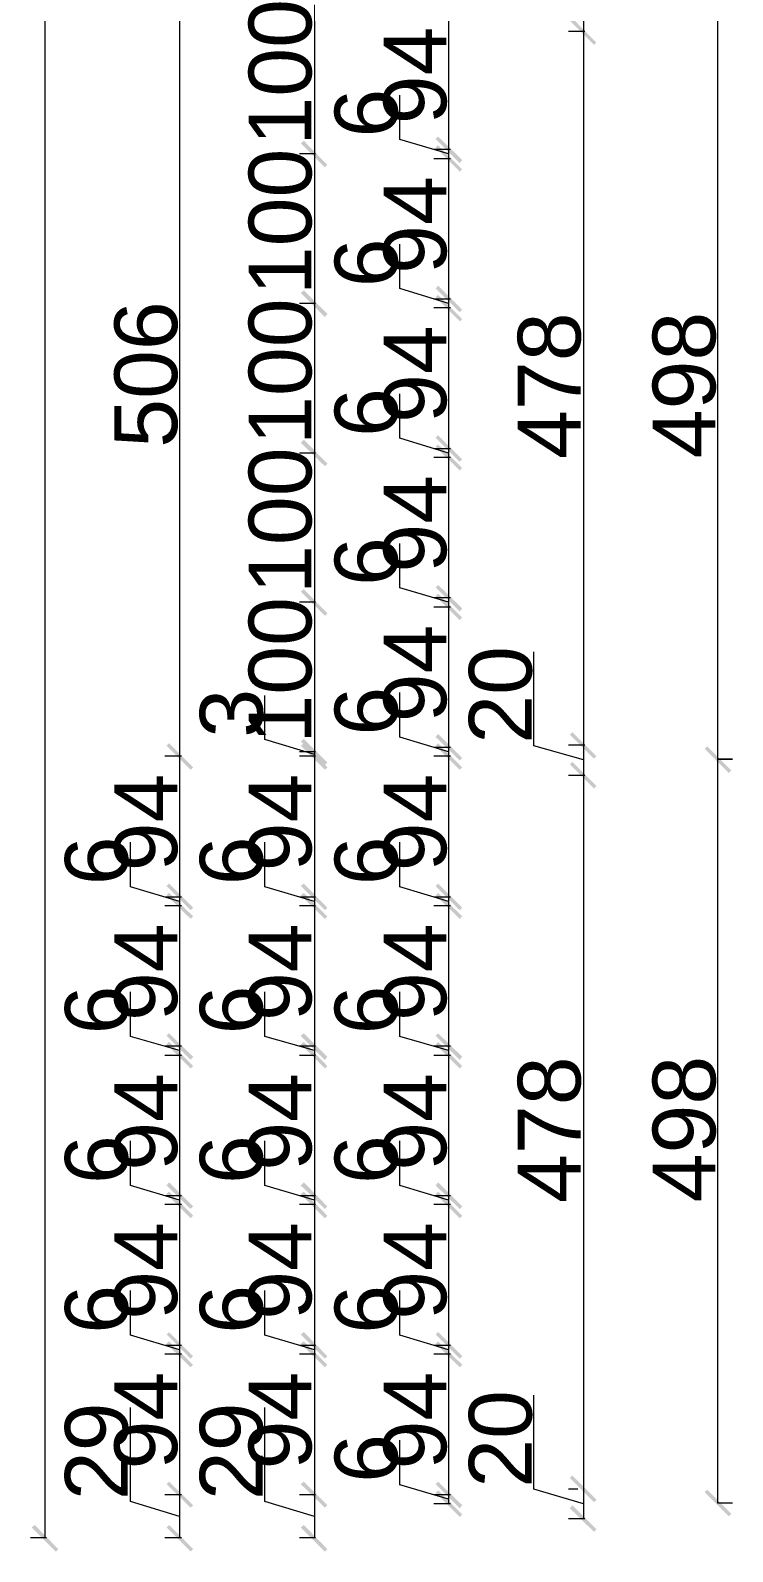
# Model space of a CAD drawing. Header units: centimetres. Extents: x 2816 to 28192, y 2553 to 18332.
# Drawn here: x 4828 to 6021, y 5302 to 7887 of the extents above; entities that cross this region are included whole.
import ezdxf

# ---------------------------------------------------------------- set-up
doc = ezdxf.new("R2010")
doc.units = ezdxf.units.CM
doc.layers.add('PDF_0', color=7, linetype='Continuous')
doc.layers.add('PDF_Dimenzionimi', color=7, linetype='Continuous')
doc.styles.add('PDF Arial', font='arial.ttf')

msp = doc.modelspace()

# ---------------------------------------------------------------- linework, layer by layer
at = {"layer": 'PDF_0', "transparency": 33554559}
for points in [[(5748.9, 7907.3), (5744.6, 7903.1), (5789.8, 7866.3)], [(5789.8, 7866.3), (5744.6, 7903.1), (5748.9, 7907.3)], [(5744.6, 7903.1), (5789.8, 7866.3), (5785.6, 7862.1)], [(5785.6, 7862.1), (5789.8, 7866.3), (5744.6, 7903.1)], [(5520.8, 7706.5), (5516.6, 7702.3), (5561.8, 7666.6)], [(5561.8, 7666.6), (5516.6, 7702.3), (5520.8, 7706.5)], [(5292.7, 7699.2), (5287.4, 7695), (5332.6, 7658.2)], [(5332.6, 7658.2), (5287.4, 7695), (5292.7, 7699.2)], [(5287.4, 7695), (5332.6, 7658.2), (5328.4, 7654)], [(5328.4, 7654), (5332.6, 7658.2), (5287.4, 7695)], [(5516.6, 7702.3), (5561.8, 7666.6), (5557.6, 7661.3)], [(5557.6, 7661.3), (5561.8, 7666.6), (5516.6, 7702.3)], [(5520.8, 7691.8), (5516.6, 7687.6), (5561.8, 7650.8)], [(5561.8, 7650.8), (5516.6, 7687.6), (5520.8, 7691.8)], [(5516.6, 7687.6), (5561.8, 7650.8), (5557.6, 7646.6)], [(5557.6, 7646.6), (5561.8, 7650.8), (5516.6, 7687.6)], [(5520.8, 7453.2), (5516.6, 7448), (5561.8, 7412.2)], [(5561.8, 7412.2), (5516.6, 7448), (5520.8, 7453.2)], [(5516.6, 7448), (5561.8, 7412.2), (5557.6, 7408)], [(5557.6, 7408), (5561.8, 7412.2), (5516.6, 7448)], [(5292.7, 7444.8), (5287.4, 7440.6), (5332.6, 7404.9)], [(5332.6, 7404.9), (5287.4, 7440.6), (5292.7, 7444.8)], [(5287.4, 7440.6), (5332.6, 7404.9), (5328.4, 7399.6)], [(5328.4, 7399.6), (5332.6, 7404.9), (5287.4, 7440.6)], [(5520.8, 7437.5), (5516.6, 7433.3), (5561.8, 7396.5)], [(5561.8, 7396.5), (5516.6, 7433.3), (5520.8, 7437.5)], [(5516.6, 7433.3), (5561.8, 7396.5), (5557.6, 7392.3)], [(5557.6, 7392.3), (5561.8, 7396.5), (5516.6, 7433.3)], [(5292.7, 7191.5), (5287.4, 7186.3), (5332.6, 7150.5)], [(5332.6, 7150.5), (5287.4, 7186.3), (5292.7, 7191.5)], [(5520.8, 7198.9), (5516.6, 7194.7), (5561.8, 7157.9)], [(5561.8, 7157.9), (5516.6, 7194.7), (5520.8, 7198.9)], [(5516.6, 7194.7), (5561.8, 7157.9), (5557.6, 7153.7)], [(5557.6, 7153.7), (5561.8, 7157.9), (5516.6, 7194.7)], [(5287.4, 7186.3), (5332.6, 7150.5), (5328.4, 7146.3)], [(5328.4, 7146.3), (5332.6, 7150.5), (5287.4, 7186.3)], [(5520.8, 7183.1), (5516.6, 7178.9), (5561.8, 7143.2)], [(5561.8, 7143.2), (5516.6, 7178.9), (5520.8, 7183.1)], [(5516.6, 7178.9), (5561.8, 7143.2), (5557.6, 7139)], [(5557.6, 7139), (5561.8, 7143.2), (5516.6, 7178.9)], [(5292.7, 6937.2), (5287.4, 6933), (5332.6, 6896.2)], [(5332.6, 6896.2), (5287.4, 6933), (5292.7, 6937.2)], [(5287.4, 6933), (5332.6, 6896.2), (5328.4, 6892)], [(5328.4, 6892), (5332.6, 6896.2), (5287.4, 6933)], [(5520.8, 6944.5), (5516.6, 6940.3), (5561.8, 6904.6)], [(5561.8, 6904.6), (5516.6, 6940.3), (5520.8, 6944.5)], [(5516.6, 6940.3), (5561.8, 6904.6), (5557.6, 6899.3)], [(5557.6, 6899.3), (5561.8, 6904.6), (5516.6, 6940.3)], [(5520.8, 6929.8), (5516.6, 6925.6), (5561.8, 6888.8)], [(5561.8, 6888.8), (5516.6, 6925.6), (5520.8, 6929.8)], [(5516.6, 6925.6), (5561.8, 6888.8), (5557.6, 6884.6)], [(5557.6, 6884.6), (5561.8, 6888.8), (5516.6, 6925.6)], [(5063.6, 6675.4), (5059.4, 6671.2), (5104.6, 6634.5)], [(5104.6, 6634.5), (5059.4, 6671.2), (5063.6, 6675.4)], [(5059.4, 6671.2), (5104.6, 6634.5), (5100.3, 6630.3)], [(5100.3, 6630.3), (5104.6, 6634.5), (5059.4, 6671.2)], [(5292.7, 6682.8), (5287.4, 6678.6), (5332.6, 6642.9)], [(5332.6, 6642.9), (5287.4, 6678.6), (5292.7, 6682.8)], [(5287.4, 6678.6), (5332.6, 6642.9), (5328.4, 6638.7)], [(5328.4, 6638.7), (5332.6, 6642.9), (5287.4, 6678.6)], [(5292.7, 6675.4), (5287.4, 6671.2), (5332.6, 6634.5)], [(5332.6, 6634.5), (5287.4, 6671.2), (5292.7, 6675.4)], [(5287.4, 6671.2), (5332.6, 6634.5), (5328.4, 6630.3)], [(5328.4, 6630.3), (5332.6, 6634.5), (5287.4, 6671.2)], [(5520.8, 6691.2), (5516.6, 6686), (5561.8, 6650.2)], [(5561.8, 6650.2), (5516.6, 6686), (5520.8, 6691.2)], [(5516.6, 6686), (5561.8, 6650.2), (5557.6, 6646)], [(5557.6, 6646), (5561.8, 6650.2), (5516.6, 6686)], [(5520.8, 6675.4), (5516.6, 6671.2), (5561.8, 6634.5)], [(5561.8, 6634.5), (5516.6, 6671.2), (5520.8, 6675.4)], [(5516.6, 6671.2), (5561.8, 6634.5), (5557.6, 6630.3)], [(5557.6, 6630.3), (5561.8, 6634.5), (5516.6, 6671.2)], [(5748.9, 6694.4), (5744.6, 6690.2), (5789.8, 6653.4)], [(5789.8, 6653.4), (5744.6, 6690.2), (5748.9, 6694.4)], [(5744.6, 6690.2), (5789.8, 6653.4), (5785.6, 6649.2)], [(5785.6, 6649.2), (5789.8, 6653.4), (5744.6, 6690.2)], [(5978, 6670.2), (5973.8, 6666), (6019, 6629.2)], [(6019, 6629.2), (5973.8, 6666), (5978, 6670.2)], [(5748.9, 6643.9), (5744.6, 6639.7), (5789.8, 6602.9)], [(5789.8, 6602.9), (5744.6, 6639.7), (5748.9, 6643.9)], [(5973.8, 6666), (6019, 6629.2), (6014.8, 6625)], [(6014.8, 6625), (6019, 6629.2), (5973.8, 6666)], [(5744.6, 6639.7), (5789.8, 6602.9), (5785.6, 6598.7)], [(5785.6, 6598.7), (5789.8, 6602.9), (5744.6, 6639.7)], [(5063.6, 6436.9), (5059.4, 6432.7), (5104.6, 6395.9)], [(5104.6, 6395.9), (5059.4, 6432.7), (5063.6, 6436.9)], [(5059.4, 6432.7), (5104.6, 6395.9), (5100.3, 6391.7)], [(5100.3, 6391.7), (5104.6, 6395.9), (5059.4, 6432.7)], [(5063.6, 6421.1), (5059.4, 6416.9), (5104.6, 6381.2)], [(5104.6, 6381.2), (5059.4, 6416.9), (5063.6, 6421.1)], [(5059.4, 6416.9), (5104.6, 6381.2), (5100.3, 6376.9)], [(5100.3, 6376.9), (5104.6, 6381.2), (5059.4, 6416.9)], [(5292.7, 6436.9), (5287.4, 6432.7), (5332.6, 6395.9)], [(5332.6, 6395.9), (5287.4, 6432.7), (5292.7, 6436.9)], [(5287.4, 6432.7), (5332.6, 6395.9), (5328.4, 6391.7)], [(5328.4, 6391.7), (5332.6, 6395.9), (5287.4, 6432.7)], [(5292.7, 6421.1), (5287.4, 6416.9), (5332.6, 6381.2)], [(5332.6, 6381.2), (5287.4, 6416.9), (5292.7, 6421.1)], [(5287.4, 6416.9), (5332.6, 6381.2), (5328.4, 6376.9)], [(5328.4, 6376.9), (5332.6, 6381.2), (5287.4, 6416.9)], [(5520.8, 6436.9), (5516.6, 6432.7), (5561.8, 6395.9)], [(5561.8, 6395.9), (5516.6, 6432.7), (5520.8, 6436.9)], [(5516.6, 6432.7), (5561.8, 6395.9), (5557.6, 6391.7)], [(5557.6, 6391.7), (5561.8, 6395.9), (5516.6, 6432.7)], [(5520.8, 6421.1), (5516.6, 6416.9), (5561.8, 6381.2)], [(5561.8, 6381.2), (5516.6, 6416.9), (5520.8, 6421.1)], [(5516.6, 6416.9), (5561.8, 6381.2), (5557.6, 6376.9)], [(5557.6, 6376.9), (5561.8, 6381.2), (5516.6, 6416.9)], [(5063.6, 6182.5), (5059.4, 6178.3), (5104.6, 6142.6)], [(5104.6, 6142.6), (5059.4, 6178.3), (5063.6, 6182.5)], [(5292.7, 6182.5), (5287.4, 6178.3), (5332.6, 6142.6)], [(5332.6, 6142.6), (5287.4, 6178.3), (5292.7, 6182.5)], [(5520.8, 6182.5), (5516.6, 6178.3), (5561.8, 6142.6)], [(5561.8, 6142.6), (5516.6, 6178.3), (5520.8, 6182.5)], [(5059.4, 6178.3), (5104.6, 6142.6), (5100.3, 6137.3)], [(5100.3, 6137.3), (5104.6, 6142.6), (5059.4, 6178.3)], [(5063.6, 6167.8), (5059.4, 6163.6), (5104.6, 6126.8)], [(5104.6, 6126.8), (5059.4, 6163.6), (5063.6, 6167.8)], [(5059.4, 6163.6), (5104.6, 6126.8), (5100.3, 6122.6)], [(5100.3, 6122.6), (5104.6, 6126.8), (5059.4, 6163.6)], [(5287.4, 6178.3), (5332.6, 6142.6), (5328.4, 6137.3)], [(5328.4, 6137.3), (5332.6, 6142.6), (5287.4, 6178.3)], [(5292.7, 6167.8), (5287.4, 6163.6), (5332.6, 6126.8)], [(5332.6, 6126.8), (5287.4, 6163.6), (5292.7, 6167.8)], [(5287.4, 6163.6), (5332.6, 6126.8), (5328.4, 6122.6)], [(5328.4, 6122.6), (5332.6, 6126.8), (5287.4, 6163.6)], [(5516.6, 6178.3), (5561.8, 6142.6), (5557.6, 6137.3)], [(5557.6, 6137.3), (5561.8, 6142.6), (5516.6, 6178.3)], [(5520.8, 6167.8), (5516.6, 6163.6), (5561.8, 6126.8)], [(5561.8, 6126.8), (5516.6, 6163.6), (5520.8, 6167.8)], [(5516.6, 6163.6), (5561.8, 6126.8), (5557.6, 6122.6)], [(5557.6, 6122.6), (5561.8, 6126.8), (5516.6, 6163.6)], [(5063.6, 5929.2), (5059.4, 5923.9), (5104.6, 5888.2)], [(5104.6, 5888.2), (5059.4, 5923.9), (5063.6, 5929.2)], [(5059.4, 5923.9), (5104.6, 5888.2), (5100.3, 5884)], [(5100.3, 5884), (5104.6, 5888.2), (5059.4, 5923.9)], [(5292.7, 5929.2), (5287.4, 5923.9), (5332.6, 5888.2)], [(5332.6, 5888.2), (5287.4, 5923.9), (5292.7, 5929.2)], [(5287.4, 5923.9), (5332.6, 5888.2), (5328.4, 5884)], [(5328.4, 5884), (5332.6, 5888.2), (5287.4, 5923.9)], [(5520.8, 5929.2), (5516.6, 5923.9), (5561.8, 5888.2)], [(5561.8, 5888.2), (5516.6, 5923.9), (5520.8, 5929.2)], [(5516.6, 5923.9), (5561.8, 5888.2), (5557.6, 5884)], [(5557.6, 5884), (5561.8, 5888.2), (5516.6, 5923.9)], [(5063.6, 5913.4), (5059.4, 5909.2), (5104.6, 5872.4)], [(5104.6, 5872.4), (5059.4, 5909.2), (5063.6, 5913.4)], [(5059.4, 5909.2), (5104.6, 5872.4), (5100.3, 5868.2)], [(5100.3, 5868.2), (5104.6, 5872.4), (5059.4, 5909.2)], [(5292.7, 5913.4), (5287.4, 5909.2), (5332.6, 5872.4)], [(5332.6, 5872.4), (5287.4, 5909.2), (5292.7, 5913.4)], [(5287.4, 5909.2), (5332.6, 5872.4), (5328.4, 5868.2)], [(5328.4, 5868.2), (5332.6, 5872.4), (5287.4, 5909.2)], [(5520.8, 5913.4), (5516.6, 5909.2), (5561.8, 5872.4)], [(5561.8, 5872.4), (5516.6, 5909.2), (5520.8, 5913.4)], [(5516.6, 5909.2), (5561.8, 5872.4), (5557.6, 5868.2)], [(5557.6, 5868.2), (5561.8, 5872.4), (5516.6, 5909.2)], [(5063.6, 5674.8), (5059.4, 5670.6), (5104.6, 5633.8)], [(5104.6, 5633.8), (5059.4, 5670.6), (5063.6, 5674.8)], [(5059.4, 5670.6), (5104.6, 5633.8), (5100.3, 5629.6)], [(5100.3, 5629.6), (5104.6, 5633.8), (5059.4, 5670.6)], [(5292.7, 5674.8), (5287.4, 5670.6), (5332.6, 5633.8)], [(5332.6, 5633.8), (5287.4, 5670.6), (5292.7, 5674.8)], [(5287.4, 5670.6), (5332.6, 5633.8), (5328.4, 5629.6)], [(5328.4, 5629.6), (5332.6, 5633.8), (5287.4, 5670.6)], [(5520.8, 5674.8), (5516.6, 5670.6), (5561.8, 5633.8)], [(5561.8, 5633.8), (5516.6, 5670.6), (5520.8, 5674.8)], [(5516.6, 5670.6), (5561.8, 5633.8), (5557.6, 5629.6)], [(5557.6, 5629.6), (5561.8, 5633.8), (5516.6, 5670.6)], [(5063.6, 5659.1), (5059.4, 5654.9), (5104.6, 5619.1)], [(5104.6, 5619.1), (5059.4, 5654.9), (5063.6, 5659.1)], [(5059.4, 5654.9), (5104.6, 5619.1), (5100.3, 5614.9)], [(5100.3, 5614.9), (5104.6, 5619.1), (5059.4, 5654.9)], [(5292.7, 5659.1), (5287.4, 5654.9), (5332.6, 5619.1)], [(5332.6, 5619.1), (5287.4, 5654.9), (5292.7, 5659.1)], [(5287.4, 5654.9), (5332.6, 5619.1), (5328.4, 5614.9)], [(5328.4, 5614.9), (5332.6, 5619.1), (5287.4, 5654.9)], [(5520.8, 5659.1), (5516.6, 5654.9), (5561.8, 5619.1)], [(5561.8, 5619.1), (5516.6, 5654.9), (5520.8, 5659.1)], [(5516.6, 5654.9), (5561.8, 5619.1), (5557.6, 5614.9)], [(5557.6, 5614.9), (5561.8, 5619.1), (5516.6, 5654.9)], [(5748.9, 5431), (5744.6, 5426.8), (5789.8, 5390)], [(5789.8, 5390), (5744.6, 5426.8), (5748.9, 5431)], [(5063.6, 5420.5), (5059.4, 5416.3), (5104.6, 5380.5)], [(5104.6, 5380.5), (5059.4, 5416.3), (5063.6, 5420.5)], [(5059.4, 5416.3), (5104.6, 5380.5), (5100.3, 5376.3)], [(5100.3, 5376.3), (5104.6, 5380.5), (5059.4, 5416.3)], [(5292.7, 5420.5), (5287.4, 5416.3), (5332.6, 5380.5)], [(5332.6, 5380.5), (5287.4, 5416.3), (5292.7, 5420.5)], [(5287.4, 5416.3), (5332.6, 5380.5), (5328.4, 5376.3)], [(5328.4, 5376.3), (5332.6, 5380.5), (5287.4, 5416.3)], [(5520.8, 5420.5), (5516.6, 5416.3), (5561.8, 5380.5)], [(5561.8, 5380.5), (5516.6, 5416.3), (5520.8, 5420.5)], [(5516.6, 5416.3), (5561.8, 5380.5), (5557.6, 5375.3)], [(5557.6, 5375.3), (5561.8, 5380.5), (5516.6, 5416.3)], [(5520.8, 5405.8), (5516.6, 5401.6), (5561.8, 5364.8)], [(5744.6, 5426.8), (5789.8, 5390), (5785.6, 5385.8)], [(5785.6, 5385.8), (5789.8, 5390), (5744.6, 5426.8)], [(5978, 5406.8), (5973.8, 5402.6), (6019, 5365.8)], [(5516.6, 5401.6), (5561.8, 5364.8), (5557.6, 5360.6)], [(5748.9, 5380.5), (5744.6, 5375.3), (5789.8, 5339.5)], [(5973.8, 5402.6), (6019, 5365.8), (6014.8, 5361.6)], [(5744.6, 5375.3), (5789.8, 5339.5), (5785.6, 5335.3)], [(4835.5, 5346.9), (4830.2, 5342.7), (4875.4, 5305.9)], [(4830.2, 5342.7), (4875.4, 5305.9), (4871.2, 5301.7)], [(5063.6, 5346.9), (5059.4, 5342.7), (5104.6, 5305.9)], [(5059.4, 5342.7), (5104.6, 5305.9), (5100.3, 5301.7)], [(5292.7, 5346.9), (5287.4, 5342.7), (5332.6, 5305.9)], [(5287.4, 5342.7), (5332.6, 5305.9), (5328.4, 5301.7)]]:
    msp.add_solid(points, dxfattribs=at)
at = {"layer": 'PDF_Dimenzionimi', "lineweight": 0}
for points in [[(4853.3, 5324.8), (4853.3, 15550.6)], [(5081.4, 7937.8), (5081.4, 6653.4)], [(5310.6, 7930.4), (5310.6, 7677.1)], [(5538.6, 7923.1), (5538.6, 7684.5)], [(5767.8, 7935.7), (5767.8, 7885.2)], [(6021.1, 6648.1), (5995.9, 6648.1), (5995.9, 7911.5)], [(5769.9, 7885.2), (5742.5, 7885.2)], [(5769.9, 7885.2), (5742.5, 7885.2)], [(5767.8, 7885.2), (5767.8, 6672.3)], [(5538.6, 7677.1), (5455.6, 7701.3), (5455.6, 7777)], [(5541.8, 7684.5), (5513.4, 7684.5)], [(5541.8, 7684.5), (5513.4, 7684.5)], [(5538.6, 7684.5), (5538.6, 7668.7)], [(5312.7, 7677.1), (5285.3, 7677.1)], [(5312.7, 7677.1), (5285.3, 7677.1)], [(5310.6, 7677.1), (5310.6, 7422.8)], [(5541.8, 7668.7), (5513.4, 7668.7)], [(5541.8, 7668.7), (5513.4, 7668.7)], [(5538.6, 7668.7), (5538.6, 7430.1)], [(5538.6, 7422.8), (5455.6, 7448), (5455.6, 7523.7)], [(5312.7, 7422.8), (5285.3, 7422.8)], [(5312.7, 7422.8), (5285.3, 7422.8)], [(5310.6, 7422.8), (5310.6, 7168.4)], [(5541.8, 7430.1), (5513.4, 7430.1)], [(5541.8, 7430.1), (5513.4, 7430.1)], [(5538.6, 7430.1), (5538.6, 7415.4)], [(5541.8, 7415.4), (5513.4, 7415.4)], [(5541.8, 7415.4), (5513.4, 7415.4)], [(5538.6, 7415.4), (5538.6, 7175.8)], [(5538.6, 7168.4), (5455.6, 7193.6), (5455.6, 7269.3)], [(5312.7, 7168.4), (5285.3, 7168.4)], [(5312.7, 7168.4), (5285.3, 7168.4)], [(5310.6, 7168.4), (5310.6, 6915.1)], [(5541.8, 7175.8), (5513.4, 7175.8)], [(5541.8, 7175.8), (5513.4, 7175.8)], [(5541.8, 7161), (5513.4, 7161)], [(5541.8, 7161), (5513.4, 7161)], [(5538.6, 7175.8), (5538.6, 7161)], [(5538.6, 7161), (5538.6, 6922.4)], [(5538.6, 6915.1), (5455.6, 6939.3), (5455.6, 7014.9)], [(5312.7, 6915.1), (5285.3, 6915.1)], [(5312.7, 6915.1), (5285.3, 6915.1)], [(5310.6, 6915.1), (5310.6, 6660.7)], [(5541.8, 6922.4), (5513.4, 6922.4)], [(5541.8, 6922.4), (5513.4, 6922.4)], [(5541.8, 6906.7), (5513.4, 6906.7)], [(5541.8, 6906.7), (5513.4, 6906.7)], [(5538.6, 6922.4), (5538.6, 6906.7)], [(5538.6, 6906.7), (5538.6, 6668.1)], [(5767.8, 6647.1), (5683.7, 6671.2), (5683.7, 6831)], [(5310.6, 6656.5), (5226.5, 6681.8), (5226.5, 6756.4)], [(5538.6, 6660.7), (5455.6, 6686), (5455.6, 6761.6)], [(5769.9, 6672.3), (5742.5, 6672.3)], [(5769.9, 6672.3), (5742.5, 6672.3)], [(5767.8, 6672.3), (5767.8, 6620.8)], [(5084.6, 6653.4), (5056.2, 6653.4)], [(5084.6, 6653.4), (5056.2, 6653.4)], [(5081.4, 6653.4), (5081.4, 6413.7)], [(5312.7, 6660.7), (5285.3, 6660.7)], [(5312.7, 6660.7), (5285.3, 6660.7)], [(5312.7, 6653.4), (5285.3, 6653.4)], [(5312.7, 6653.4), (5285.3, 6653.4)], [(5310.6, 6660.7), (5310.6, 6653.4)], [(5310.6, 6653.4), (5310.6, 6413.7)], [(5541.8, 6668.1), (5513.4, 6668.1)], [(5541.8, 6668.1), (5513.4, 6668.1)], [(5541.8, 6653.4), (5513.4, 6653.4)], [(5541.8, 6653.4), (5513.4, 6653.4)], [(5538.6, 6668.1), (5538.6, 6653.4)], [(5538.6, 6653.4), (5538.6, 6413.7)], [(5995.9, 6648.1), (6021.1, 6648.1)], [(6021.1, 5383.7), (5995.9, 5383.7), (5995.9, 6648.1)], [(5769.9, 6620.8), (5742.5, 6620.8)], [(5769.9, 6620.8), (5742.5, 6620.8)], [(5767.8, 6620.8), (5767.8, 5407.9)], [(5081.4, 6406.4), (4998.4, 6431.6), (4998.4, 6507.3)], [(5310.6, 6406.4), (5226.5, 6431.6), (5226.5, 6507.3)], [(5538.6, 6406.4), (5455.6, 6431.6), (5455.6, 6507.3)], [(5084.6, 6413.7), (5056.2, 6413.7)], [(5084.6, 6413.7), (5056.2, 6413.7)], [(5081.4, 6413.7), (5081.4, 6399)], [(5312.7, 6413.7), (5285.3, 6413.7)], [(5312.7, 6413.7), (5285.3, 6413.7)], [(5310.6, 6413.7), (5310.6, 6399)], [(5541.8, 6413.7), (5513.4, 6413.7)], [(5541.8, 6413.7), (5513.4, 6413.7)], [(5538.6, 6413.7), (5538.6, 6399)], [(5084.6, 6399), (5056.2, 6399)], [(5084.6, 6399), (5056.2, 6399)], [(5081.4, 6399), (5081.4, 6160.4)], [(5312.7, 6399), (5285.3, 6399)], [(5312.7, 6399), (5285.3, 6399)], [(5310.6, 6399), (5310.6, 6160.4)], [(5541.8, 6399), (5513.4, 6399)], [(5541.8, 6399), (5513.4, 6399)], [(5538.6, 6399), (5538.6, 6160.4)], [(5081.4, 6153.1), (4998.4, 6177.2), (4998.4, 6252.9)], [(5310.6, 6153.1), (5226.5, 6177.2), (5226.5, 6252.9)], [(5538.6, 6153.1), (5455.6, 6177.2), (5455.6, 6252.9)], [(5084.6, 6160.4), (5056.2, 6160.4)], [(5084.6, 6160.4), (5056.2, 6160.4)], [(5081.4, 6160.4), (5081.4, 6144.7)], [(5312.7, 6160.4), (5285.3, 6160.4)], [(5312.7, 6160.4), (5285.3, 6160.4)], [(5310.6, 6160.4), (5310.6, 6144.7)], [(5541.8, 6160.4), (5513.4, 6160.4)], [(5541.8, 6160.4), (5513.4, 6160.4)], [(5538.6, 6160.4), (5538.6, 6144.7)], [(5084.6, 6144.7), (5056.2, 6144.7)], [(5084.6, 6144.7), (5056.2, 6144.7)], [(5081.4, 6144.7), (5081.4, 5906.1)], [(5312.7, 6144.7), (5285.3, 6144.7)], [(5312.7, 6144.7), (5285.3, 6144.7)], [(5310.6, 6144.7), (5310.6, 5906.1)], [(5541.8, 6144.7), (5513.4, 6144.7)], [(5541.8, 6144.7), (5513.4, 6144.7)], [(5538.6, 6144.7), (5538.6, 5906.1)], [(5081.4, 5898.7), (4998.4, 5923.9), (4998.4, 5999.6)], [(5310.6, 5898.7), (5226.5, 5923.9), (5226.5, 5999.6)], [(5538.6, 5898.7), (5455.6, 5923.9), (5455.6, 5999.6)], [(5084.6, 5906.1), (5056.2, 5906.1)], [(5084.6, 5906.1), (5056.2, 5906.1)], [(5081.4, 5906.1), (5081.4, 5891.4)], [(5312.7, 5906.1), (5285.3, 5906.1)], [(5312.7, 5906.1), (5285.3, 5906.1)], [(5310.6, 5906.1), (5310.6, 5891.4)], [(5541.8, 5906.1), (5513.4, 5906.1)], [(5541.8, 5906.1), (5513.4, 5906.1)], [(5538.6, 5906.1), (5538.6, 5891.4)], [(5084.6, 5891.4), (5056.2, 5891.4)], [(5084.6, 5891.4), (5056.2, 5891.4)], [(5081.4, 5891.4), (5081.4, 5651.7)], [(5312.7, 5891.4), (5285.3, 5891.4)], [(5312.7, 5891.4), (5285.3, 5891.4)], [(5310.6, 5891.4), (5310.6, 5651.7)], [(5541.8, 5891.4), (5513.4, 5891.4)], [(5541.8, 5891.4), (5513.4, 5891.4)], [(5538.6, 5891.4), (5538.6, 5651.7)], [(5081.4, 5644.4), (4998.4, 5669.6), (4998.4, 5745.3)], [(5310.6, 5644.4), (5226.5, 5669.6), (5226.5, 5745.3)], [(5538.6, 5644.4), (5455.6, 5669.6), (5455.6, 5745.3)], [(5084.6, 5651.7), (5056.2, 5651.7)], [(5084.6, 5651.7), (5056.2, 5651.7)], [(5084.6, 5637), (5056.2, 5637)], [(5084.6, 5637), (5056.2, 5637)], [(5081.4, 5651.7), (5081.4, 5637)], [(5081.4, 5637), (5081.4, 5398.4)], [(5312.7, 5651.7), (5285.3, 5651.7)], [(5312.7, 5651.7), (5285.3, 5651.7)], [(5312.7, 5637), (5285.3, 5637)], [(5312.7, 5637), (5285.3, 5637)], [(5310.6, 5651.7), (5310.6, 5637)], [(5310.6, 5637), (5310.6, 5398.4)], [(5541.8, 5651.7), (5513.4, 5651.7)], [(5541.8, 5651.7), (5513.4, 5651.7)], [(5541.8, 5637), (5513.4, 5637)], [(5541.8, 5637), (5513.4, 5637)], [(5538.6, 5651.7), (5538.6, 5637)], [(5538.6, 5637), (5538.6, 5398.4)], [(5767.8, 5382.6), (5683.7, 5407.9), (5683.7, 5567.6)], [(5081.4, 5361.6), (4998.4, 5386.8), (4998.4, 5546.6)], [(5310.6, 5361.6), (5226.5, 5386.8), (5226.5, 5546.6)], [(5538.6, 5391), (5455.6, 5415.2), (5455.6, 5490.9)], [(5758.3, 5407.9), (5742.5, 5407.9)], [(5758.3, 5407.9), (5742.5, 5407.9)], [(5767.8, 5407.9), (5767.8, 5357.4)], [(5084.6, 5398.4), (5056.2, 5398.4)], [(5084.6, 5398.4), (5056.2, 5398.4)], [(5081.4, 5398.4), (5081.4, 5324.8)], [(5312.7, 5398.4), (5285.3, 5398.4)], [(5312.7, 5398.4), (5285.3, 5398.4)], [(5310.6, 5398.4), (5310.6, 5324.8)], [(5541.8, 5398.4), (5513.4, 5398.4)], [(5541.8, 5398.4), (5513.4, 5398.4)], [(5541.8, 5382.6), (5513.4, 5382.6)], [(5538.6, 5398.4), (5538.6, 5382.6)], [(5769.9, 5357.4), (5742.5, 5357.4)], [(4855.4, 5324.8), (4828.1, 5324.8)], [(5084.6, 5324.8), (5056.2, 5324.8)], [(5312.7, 5324.8), (5285.3, 5324.8)]]:
    msp.add_lwpolyline(points, dxfattribs=at)

# ---------------------------------------------------------------- texts
at = {"layer": 'PDF_Dimenzionimi', "char_height": 106.681, "attachment_point": 7, "rotation": 90, "style": 'PDF Arial'}
for s, insert in [('\\W1.001159;100', (5307.1, 7691.2)), ('\\W1.000815;94', (5536.3, 7727.4)), ('\\W0.998941;6', (5453.2, 7704.8)), ('\\W1.001159;100', (5307.1, 7436.9)), ('\\W1.000815;94', (5536.3, 7473.1)), ('\\W0.998941;6', (5453.2, 7450.4)), ('\\W1.000592;506', (5079, 7177.7)), ('\\W1.001159;100', (5307.1, 7182.5)), ('\\W1.001014;478', (5764.3, 7158.7)), ('\\W1.001014;498', (5993.5, 7159.8)), ('\\W1.000815;94', (5536.3, 7219.8)), ('\\W0.998941;6', (5453.2, 7196.1)), ('\\W1.001159;100', (5307.1, 6929.2)), ('\\W1.000815;94', (5536.3, 6965.4)), ('\\W0.998941;6', (5453.2, 6942.8)), ('\\W1.001159;100', (5307.1, 6674.9)), ('\\W1.000815;94', (5536.3, 6711.1)), ('\\W1.000843;20', (5681.3, 6674.6)), ('\\W1.001289;3', (5224.2, 6684.9)), ('\\W0.998941;6', (5453.2, 6688.4)), ('\\W1.000815;94', (5079, 6457.8)), ('\\W1.000815;94', (5307.1, 6457.8)), ('\\W1.000815;94', (5536.3, 6457.8)), ('\\W0.998941;6', (4995, 6434.1)), ('\\W0.998941;6', (5224.1, 6434.1)), ('\\W0.998941;6', (5453.2, 6434.1)), ('\\W1.000815;94', (5079, 6203.4)), ('\\W1.000815;94', (5307.1, 6203.4)), ('\\W1.000815;94', (5536.3, 6203.4)), ('\\W0.998941;6', (4995, 6180.7)), ('\\W0.998941;6', (5224.1, 6180.7)), ('\\W0.998941;6', (5453.2, 6180.7)), ('\\W1.001014;478', (5764.3, 5894.3)), ('\\W1.001014;498', (5993.5, 5895.3)), ('\\W1.000815;94', (5079, 5949)), ('\\W1.000815;94', (5307.1, 5949)), ('\\W1.000815;94', (5536.3, 5949)), ('\\W0.998941;6', (4995, 5926.4)), ('\\W0.998941;6', (5224.1, 5926.4)), ('\\W0.998941;6', (5453.2, 5926.4)), ('\\W1.000815;94', (5079, 5695.7)), ('\\W1.000815;94', (5307.1, 5695.7)), ('\\W1.000815;94', (5536.3, 5695.7)), ('\\W0.998941;6', (4995, 5672)), ('\\W0.998941;6', (5224.1, 5672)), ('\\W0.998941;6', (5453.2, 5672)), ('\\W1.000815;94', (5079, 5441.4)), ('\\W1.000815;94', (5307.1, 5441.4)), ('\\W1.000815;94', (5536.3, 5441.4)), ('\\W1.000843;20', (5681.3, 5410.2)), ('\\W1.000465;29', (4995, 5389.2)), ('\\W1.000465;29', (5224.1, 5389.2)), ('\\W0.998941;6', (5453.2, 5418.7))]:
    msp.add_mtext(s, dxfattribs=dict(at, insert=insert))

doc.saveas('drawing.dxf')
